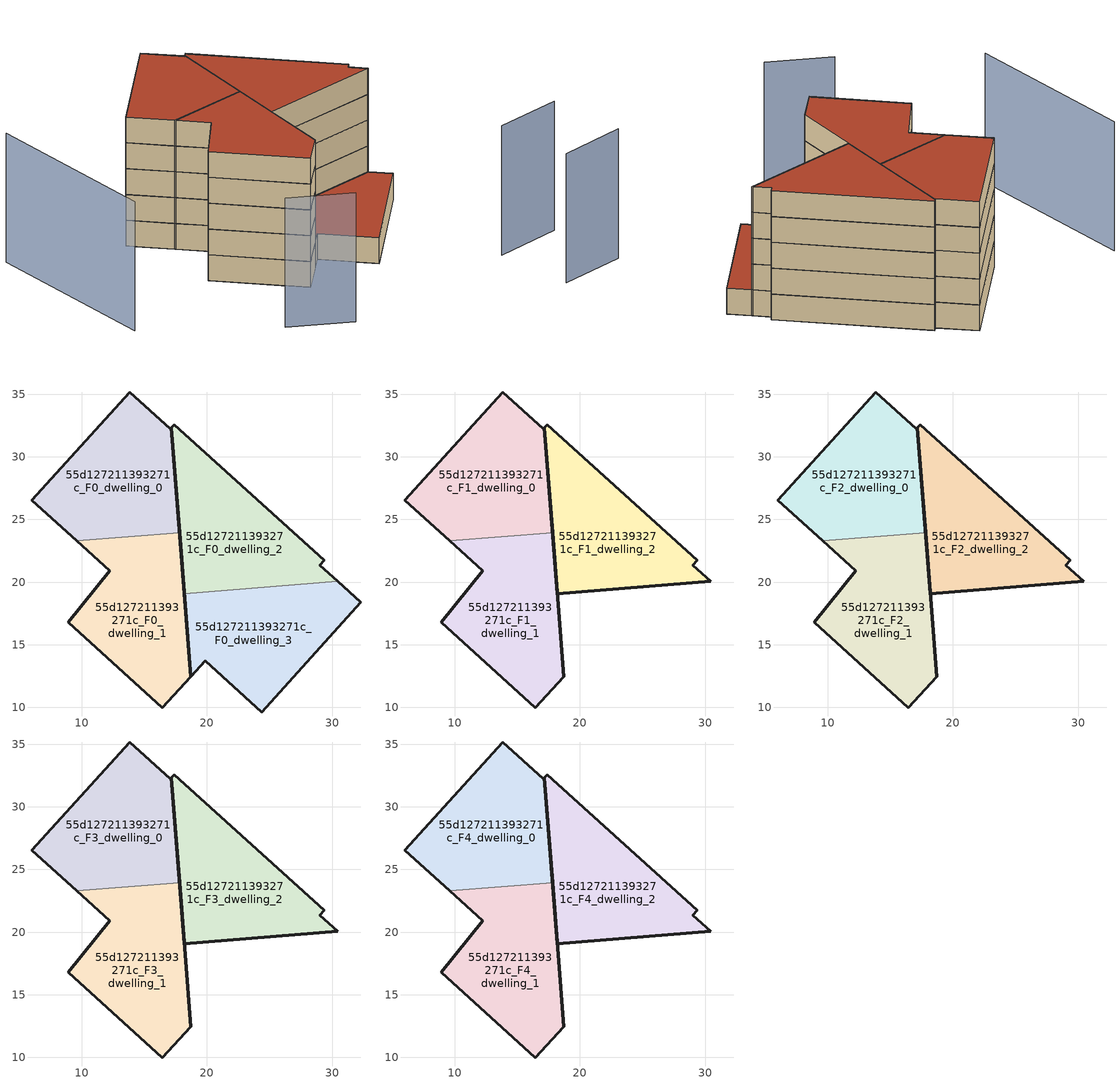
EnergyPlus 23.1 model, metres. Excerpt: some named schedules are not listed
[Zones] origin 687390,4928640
55d127211393271c_F0_dwelling_0
 floor ground (EU_floor_Construction): 17.82,23.94 17.16,32.31 17.09,32.23 13.85,35.17 6.02,26.54 9.6,23.29 z0
 wall outside (EU_wall_Construction): 9.6,23.29 6.02,26.54 13.85,35.17 17.09,32.23 17.16,32.31 17.82,23.94 z0:3
 wall to 55d127211393271c_F0_dwelling_1 (EU_wall_Construction): 17.82,23.94 9.6,23.29 z0:3
55d127211393271c_F0_dwelling_1
 floor ground (EU_floor_Construction): 16.45,9.97 18.72,12.47 17.82,23.94 9.6,23.29 12.25,20.89 8.95,16.79 z0
 wall outside (EU_wall_Construction): 17.82,23.94 18.72,12.47 16.45,9.97 8.95,16.79 12.25,20.89 9.6,23.29 z0:3
55d127211393271c_F0_dwelling_2
 floor ground (EU_floor_Construction): 30.45,20.05 29.01,21.36 29.35,21.74 17.41,32.57 17.16,32.31 18.2,19.09 z0
 wall outside (EU_wall_Construction): 18.2,19.09 17.16,32.31 17.41,32.57 29.35,21.74 29.01,21.36 30.45,20.05 z0:3
 wall to 55d127211393271c_F0_dwelling_3 (EU_wall_Construction): 30.45,20.05 18.2,19.09 z0:3
55d127211393271c_F0_dwelling_3
 floor ground (EU_floor_Construction): 24.37,9.64 32.29,18.38 30.45,20.05 18.2,19.09 18.72,12.47 19.87,13.73 z0
 wall outside (EU_wall_Construction): 30.45,20.05 32.29,18.38 24.37,9.64 19.87,13.73 18.72,12.47 18.2,19.09 z0:3
 roof outside (EU_roof_Construction): 32.29,18.38 24.37,9.64 19.87,13.73 18.72,12.47 18.2,19.09 30.45,20.05 z3
55d127211393271c_F1_dwelling_0
 floor to 55d127211393271c_F0_dwelling_0 (EU_floor_Construction): 17.82,23.94 17.16,32.31 17.09,32.23 13.85,35.17 6.02,26.54 9.6,23.29 z3
 wall outside (EU_wall_Construction): 9.6,23.29 6.02,26.54 13.85,35.17 17.09,32.23 17.16,32.31 17.82,23.94 z3:6
 wall to 55d127211393271c_F1_dwelling_1 (EU_wall_Construction): 17.82,23.94 9.6,23.29 z3:6
55d127211393271c_F1_dwelling_1
 floor to 55d127211393271c_F0_dwelling_1 (EU_floor_Construction): 16.45,9.97 18.72,12.47 17.82,23.94 9.6,23.29 12.25,20.89 8.95,16.79 z3
 wall outside (EU_wall_Construction): 17.82,23.94 18.72,12.47 16.45,9.97 8.95,16.79 12.25,20.89 9.6,23.29 z3:6
55d127211393271c_F1_dwelling_2
 floor to 55d127211393271c_F0_dwelling_2 (EU_floor_Construction): 30.45,20.05 29.01,21.36 29.35,21.74 17.41,32.57 17.16,32.31 18.2,19.09 z3
 wall outside (EU_wall_Construction): 18.2,19.09 17.16,32.31 17.41,32.57 29.35,21.74 29.01,21.36 30.45,20.05 18.2,19.09 z3:6
55d127211393271c_F2_dwelling_0
 floor to 55d127211393271c_F1_dwelling_0 (EU_floor_Construction): 17.82,23.94 17.16,32.31 17.09,32.23 13.85,35.17 6.02,26.54 9.6,23.29 z6
 wall outside (EU_wall_Construction): 9.6,23.29 6.02,26.54 13.85,35.17 17.09,32.23 17.16,32.31 17.82,23.94 z6:9
 wall to 55d127211393271c_F2_dwelling_1 (EU_wall_Construction): 17.82,23.94 9.6,23.29 z6:9
55d127211393271c_F2_dwelling_1
 floor to 55d127211393271c_F1_dwelling_1 (EU_floor_Construction): 16.45,9.97 18.72,12.47 17.82,23.94 9.6,23.29 12.25,20.89 8.95,16.79 z6
 wall outside (EU_wall_Construction): 17.82,23.94 18.72,12.47 16.45,9.97 8.95,16.79 12.25,20.89 9.6,23.29 z6:9
55d127211393271c_F2_dwelling_2
 floor to 55d127211393271c_F1_dwelling_2 (EU_floor_Construction): 30.45,20.05 29.01,21.36 29.35,21.74 17.41,32.57 17.16,32.31 18.2,19.09 z6
 wall outside (EU_wall_Construction): 18.2,19.09 17.16,32.31 17.41,32.57 29.35,21.74 29.01,21.36 30.45,20.05 18.2,19.09 z6:9
55d127211393271c_F3_dwelling_0
 floor to 55d127211393271c_F2_dwelling_0 (EU_floor_Construction): 17.82,23.94 17.16,32.31 17.09,32.23 13.85,35.17 6.02,26.54 9.6,23.29 z9
 wall outside (EU_wall_Construction): 9.6,23.29 6.02,26.54 13.85,35.17 17.09,32.23 17.16,32.31 17.82,23.94 z9:12
 wall to 55d127211393271c_F3_dwelling_1 (EU_wall_Construction): 17.82,23.94 9.6,23.29 z9:12
55d127211393271c_F3_dwelling_1
 floor to 55d127211393271c_F2_dwelling_1 (EU_floor_Construction): 16.45,9.97 18.72,12.47 17.82,23.94 9.6,23.29 12.25,20.89 8.95,16.79 z9
 wall outside (EU_wall_Construction): 17.82,23.94 18.72,12.47 16.45,9.97 8.95,16.79 12.25,20.89 9.6,23.29 z9:12
55d127211393271c_F3_dwelling_2
 floor to 55d127211393271c_F2_dwelling_2 (EU_floor_Construction): 30.45,20.05 29.01,21.36 29.35,21.74 17.41,32.57 17.16,32.31 18.2,19.09 z9
 wall outside (EU_wall_Construction): 18.2,19.09 17.16,32.31 17.41,32.57 29.35,21.74 29.01,21.36 30.45,20.05 18.2,19.09 z9:12
55d127211393271c_F4_dwelling_0
 floor to 55d127211393271c_F3_dwelling_0 (EU_floor_Construction): 17.82,23.94 17.16,32.31 17.09,32.23 13.85,35.17 6.02,26.54 9.6,23.29 z12
 wall outside (EU_wall_Construction): 9.6,23.29 6.02,26.54 13.85,35.17 17.09,32.23 17.16,32.31 17.82,23.94 z12:15
 wall to 55d127211393271c_F4_dwelling_1 (EU_wall_Construction): 17.82,23.94 9.6,23.29 z12:15
 roof outside (EU_roof_Construction): 17.16,32.31 17.82,23.94 9.6,23.29 6.02,26.54 13.85,35.17 17.09,32.23 z15
55d127211393271c_F4_dwelling_1
 floor to 55d127211393271c_F3_dwelling_1 (EU_floor_Construction): 16.45,9.97 18.72,12.47 17.82,23.94 9.6,23.29 12.25,20.89 8.95,16.79 z12
 wall outside (EU_wall_Construction): 17.82,23.94 18.72,12.47 16.45,9.97 8.95,16.79 12.25,20.89 9.6,23.29 z12:15
 roof outside (EU_roof_Construction): 17.82,23.94 18.72,12.47 16.45,9.97 8.95,16.79 12.25,20.89 9.6,23.29 z15
55d127211393271c_F4_dwelling_2
 floor to 55d127211393271c_F3_dwelling_2 (EU_floor_Construction): 30.45,20.05 29.01,21.36 29.35,21.74 17.41,32.57 17.16,32.31 18.2,19.09 z12
 wall outside (EU_wall_Construction): 18.2,19.09 17.16,32.31 17.41,32.57 29.35,21.74 29.01,21.36 30.45,20.05 18.2,19.09 z12:15
 roof outside (EU_roof_Construction): 29.35,21.74 29.01,21.36 30.45,20.05 18.2,19.09 17.16,32.31 17.41,32.57 z15
shading: 10.25,5.54 16.42,2.4 / 35.05,3.96 41.82,4.69 / -5.22,30.94 -2.13,13.53 z0:15
[Building]
EU S2 Campaign: North Axis=0; Terrain=City; Solar Distribution=FullExterior
[Site:Location]
Bologna: Latitude=44.5; Longitude=11.25; Time Zone=1; Elevation=37
[SizingPeriod:WeatherFileDays]
AnnualSizingPeriod: Begin Month=1; Begin Day of Month=1; End Month=12; End Day of Month=31; Day of Week for Start Day=Monday; Use Weather File Daylight Saving Period=No; Use Weather File Rain and Snow Indicators=No
[MATERIAL]
EU_InternalMass_Material: Roughness=MediumRough; Thickness=0.1; Conductivity=1; Density=1800; Specific Heat=900; Thermal Absorptance=0.9; Solar Absorptance=0.7; Visible Absorptance=0.7
[MATERIAL:NOMASS] Roughness=MediumRough; Thermal Absorptance=0.9; Solar Absorptance=0.7; Visible Absorptance=0.7
Name | Thermal Resistance
EU_wall_NoMass | 0.905828
EU_roof_NoMass | 0.37593
EU_floor_NoMass | 0.67114
[CONSTRUCTION]
EU_wall_Construction: EU_wall_NoMass
EU_roof_Construction: EU_roof_NoMass
EU_floor_Construction: EU_floor_NoMass
EU_InternalMass_Construction: EU_InternalMass_Material
[ZONE] Type=1; Multiplier=1; Ceiling Height=autocalculate; Floor Area=autocalculate; Part of Total Floor Area=Yes
Name | Volume
55d127211393271c_F0_dwelling_0; 55d127211393271c_F1_dwelling_0; 55d127211393271c_F2_dwelling_0; 55d127211393271c_F3_dwelling_0; 55d127211393271c_F4_dwelling_0; 55d127211393271c_F0_dwelling_1; 55d127211393271c_F1_dwelling_1; 55d127211393271c_F2_dwelling_1; 55d127211393271c_F3_dwelling_1; 55d127211393271c_F4_dwelling_1 | 264.916
55d127211393271c_F0_dwelling_2; 55d127211393271c_F1_dwelling_2; 55d127211393271c_F2_dwelling_2; 55d127211393271c_F3_dwelling_2; 55d127211393271c_F4_dwelling_2 | 264.933
55d127211393271c_F0_dwelling_3 | 264.911
[INTERNALMASS] Construction=EU_InternalMass_Construction
Name | Zone or ZoneList | Surface Area
55d127211393271c_F0_dwelling_0_EU_InternalMass | 55d127211393271c_F0_dwelling_0 | 88.3039
55d127211393271c_F0_dwelling_1_EU_InternalMass | 55d127211393271c_F0_dwelling_1 | 88.3049
55d127211393271c_F0_dwelling_2_EU_InternalMass | 55d127211393271c_F0_dwelling_2 | 88.3102
55d127211393271c_F0_dwelling_3_EU_InternalMass | 55d127211393271c_F0_dwelling_3 | 88.3029
55d127211393271c_F1_dwelling_0_EU_InternalMass | 55d127211393271c_F1_dwelling_0 | 117.74
55d127211393271c_F1_dwelling_1_EU_InternalMass | 55d127211393271c_F1_dwelling_1 | 117.735
55d127211393271c_F1_dwelling_2_EU_InternalMass | 55d127211393271c_F1_dwelling_2 | 117.742
55d127211393271c_F2_dwelling_0_EU_InternalMass | 55d127211393271c_F2_dwelling_0 | 117.74
55d127211393271c_F2_dwelling_1_EU_InternalMass | 55d127211393271c_F2_dwelling_1 | 117.735
55d127211393271c_F2_dwelling_2_EU_InternalMass | 55d127211393271c_F2_dwelling_2 | 117.742
55d127211393271c_F3_dwelling_0_EU_InternalMass | 55d127211393271c_F3_dwelling_0 | 117.74
55d127211393271c_F3_dwelling_1_EU_InternalMass | 55d127211393271c_F3_dwelling_1 | 117.735
55d127211393271c_F3_dwelling_2_EU_InternalMass | 55d127211393271c_F3_dwelling_2 | 117.742
55d127211393271c_F4_dwelling_0_EU_InternalMass | 55d127211393271c_F4_dwelling_0 | 117.74
55d127211393271c_F4_dwelling_1_EU_InternalMass | 55d127211393271c_F4_dwelling_1 | 117.735
55d127211393271c_F4_dwelling_2_EU_InternalMass | 55d127211393271c_F4_dwelling_2 | 117.742
[OTHEREQUIPMENT] Fuel Type=Electricity; Design Level Calculation Method=Watts/Area; Power per Zone Floor Area=1; Fraction Latent=0; Fraction Radiant=0; Fraction Lost=0; Carbon Dioxide Generation Rate=0; EndUse Subcategory=EU_Step8_InternalGains
Name | Zone or ZoneList or Space or SpaceList | Schedule
EU_Step8_InternalGain_55d127211393271c_F0_dwelling_0_f000 | 55d127211393271c_F0_dwelling_0 | EU_Step8_GainSchedule_55d127211393271c_F0_dwelling_0_f000
EU_Step8_InternalGain_55d127211393271c_F0_dwelling_1_f000 | 55d127211393271c_F0_dwelling_1 | EU_Step8_GainSchedule_55d127211393271c_F0_dwelling_1_f000
EU_Step8_InternalGain_55d127211393271c_F0_dwelling_2_f000 | 55d127211393271c_F0_dwelling_2 | EU_Step8_GainSchedule_55d127211393271c_F0_dwelling_2_f000
EU_Step8_InternalGain_55d127211393271c_F0_dwelling_3_f000 | 55d127211393271c_F0_dwelling_3 | EU_Step8_GainSchedule_55d127211393271c_F0_dwelling_3_f000
EU_Step8_InternalGain_55d127211393271c_F1_dwelling_0_f000 | 55d127211393271c_F1_dwelling_0 | EU_Step8_GainSchedule_55d127211393271c_F1_dwelling_0_f000
EU_Step8_InternalGain_55d127211393271c_F1_dwelling_1_f000 | 55d127211393271c_F1_dwelling_1 | EU_Step8_GainSchedule_55d127211393271c_F1_dwelling_1_f000
EU_Step8_InternalGain_55d127211393271c_F1_dwelling_2_f000 | 55d127211393271c_F1_dwelling_2 | EU_Step8_GainSchedule_55d127211393271c_F1_dwelling_2_f000
EU_Step8_InternalGain_55d127211393271c_F2_dwelling_0_f000 | 55d127211393271c_F2_dwelling_0 | EU_Step8_GainSchedule_55d127211393271c_F2_dwelling_0_f000
EU_Step8_InternalGain_55d127211393271c_F2_dwelling_1_f000 | 55d127211393271c_F2_dwelling_1 | EU_Step8_GainSchedule_55d127211393271c_F2_dwelling_1_f000
EU_Step8_InternalGain_55d127211393271c_F2_dwelling_2_f000 | 55d127211393271c_F2_dwelling_2 | EU_Step8_GainSchedule_55d127211393271c_F2_dwelling_2_f000
EU_Step8_InternalGain_55d127211393271c_F3_dwelling_0_f000 | 55d127211393271c_F3_dwelling_0 | EU_Step8_GainSchedule_55d127211393271c_F3_dwelling_0_f000
EU_Step8_InternalGain_55d127211393271c_F3_dwelling_1_f000 | 55d127211393271c_F3_dwelling_1 | EU_Step8_GainSchedule_55d127211393271c_F3_dwelling_1_f000
EU_Step8_InternalGain_55d127211393271c_F3_dwelling_2_f000 | 55d127211393271c_F3_dwelling_2 | EU_Step8_GainSchedule_55d127211393271c_F3_dwelling_2_f000
EU_Step8_InternalGain_55d127211393271c_F4_dwelling_0_f000 | 55d127211393271c_F4_dwelling_0 | EU_Step8_GainSchedule_55d127211393271c_F4_dwelling_0_f000
EU_Step8_InternalGain_55d127211393271c_F4_dwelling_1_f000 | 55d127211393271c_F4_dwelling_1 | EU_Step8_GainSchedule_55d127211393271c_F4_dwelling_1_f000
EU_Step8_InternalGain_55d127211393271c_F4_dwelling_2_f000 | 55d127211393271c_F4_dwelling_2 | EU_Step8_GainSchedule_55d127211393271c_F4_dwelling_2_f000
[ZONEVENTILATION:DESIGNFLOWRATE] Schedule=EU_AlwaysOn; Design Flow Rate Calculation Method=AirChanges/Hour; Air Changes per Hour=0.73129; Ventilation Type=Natural; Fan Pressure Rise=0; Fan Total Efficiency=1; Constant Term Coefficient=1; Temperature Term Coefficient=0; Velocity Term Coefficient=0; Velocity Squared Term Coefficient=0; Minimum Indoor Temperature=-100; Maximum Indoor Temperature=100; Delta Temperature=-100; Minimum Outdoor Temperature=-100; Maximum Outdoor Temperature=100; Maximum Wind Speed=40
Name | Zone or ZoneList or Space or SpaceList
EU_ConstantAir_55d127211393271c_F0_dwelling_0 | 55d127211393271c_F0_dwelling_0
EU_ConstantAir_55d127211393271c_F0_dwelling_1 | 55d127211393271c_F0_dwelling_1
EU_ConstantAir_55d127211393271c_F0_dwelling_2 | 55d127211393271c_F0_dwelling_2
EU_ConstantAir_55d127211393271c_F0_dwelling_3 | 55d127211393271c_F0_dwelling_3
EU_ConstantAir_55d127211393271c_F1_dwelling_0 | 55d127211393271c_F1_dwelling_0
EU_ConstantAir_55d127211393271c_F1_dwelling_1 | 55d127211393271c_F1_dwelling_1
EU_ConstantAir_55d127211393271c_F1_dwelling_2 | 55d127211393271c_F1_dwelling_2
EU_ConstantAir_55d127211393271c_F2_dwelling_0 | 55d127211393271c_F2_dwelling_0
EU_ConstantAir_55d127211393271c_F2_dwelling_1 | 55d127211393271c_F2_dwelling_1
EU_ConstantAir_55d127211393271c_F2_dwelling_2 | 55d127211393271c_F2_dwelling_2
EU_ConstantAir_55d127211393271c_F3_dwelling_0 | 55d127211393271c_F3_dwelling_0
EU_ConstantAir_55d127211393271c_F3_dwelling_1 | 55d127211393271c_F3_dwelling_1
EU_ConstantAir_55d127211393271c_F3_dwelling_2 | 55d127211393271c_F3_dwelling_2
EU_ConstantAir_55d127211393271c_F4_dwelling_0 | 55d127211393271c_F4_dwelling_0
EU_ConstantAir_55d127211393271c_F4_dwelling_1 | 55d127211393271c_F4_dwelling_1
EU_ConstantAir_55d127211393271c_F4_dwelling_2 | 55d127211393271c_F4_dwelling_2
[HVACTEMPLATE:THERMOSTAT] Constant Heating Setpoint=20; Constant Cooling Setpoint=50
EU_HeatOnly_55d127211393271c_F0_dwelling_0; EU_HeatOnly_55d127211393271c_F0_dwelling_1; EU_HeatOnly_55d127211393271c_F0_dwelling_2; EU_HeatOnly_55d127211393271c_F0_dwelling_3; EU_HeatOnly_55d127211393271c_F1_dwelling_0; EU_HeatOnly_55d127211393271c_F1_dwelling_1; EU_HeatOnly_55d127211393271c_F1_dwelling_2; EU_HeatOnly_55d127211393271c_F2_dwelling_0; EU_HeatOnly_55d127211393271c_F2_dwelling_1; EU_HeatOnly_55d127211393271c_F2_dwelling_2; EU_HeatOnly_55d127211393271c_F3_dwelling_0; EU_HeatOnly_55d127211393271c_F3_dwelling_1; EU_HeatOnly_55d127211393271c_F3_dwelling_2; EU_HeatOnly_55d127211393271c_F4_dwelling_0; EU_HeatOnly_55d127211393271c_F4_dwelling_1; EU_HeatOnly_55d127211393271c_F4_dwelling_2
[HVACTEMPLATE:ZONE:IDEALLOADSAIRSYSTEM] System Availability Schedule=EU_AlwaysOn; Maximum Heating Supply Air Temperature=50; Minimum Cooling Supply Air Temperature=13; Maximum Heating Supply Air Humidity Ratio=0.0156; Minimum Cooling Supply Air Humidity Ratio=0.0077; Heating Limit=NoLimit; Cooling Limit=NoLimit; Heating Availability Schedule=EU_AlwaysOn; Cooling Availability Schedule=EU_CoolingOff; Dehumidification Control Type=ConstantSensibleHeatRatio; Cooling Sensible Heat Ratio=0.7; Dehumidification Setpoint=60; Humidification Control Type=None; Humidification Setpoint=30; Outdoor Air Method=None; Outdoor Air Flow Rate per Person=0.00944; Outdoor Air Flow Rate per Zone Floor Area=0; Outdoor Air Flow Rate per Zone=0; Demand Controlled Ventilation Type=None; Outdoor Air Economizer Type=NoEconomizer; Heat Recovery Type=None; Sensible Heat Recovery Effectiveness=0.7; Latent Heat Recovery Effectiveness=0.65
Name | Template Thermostat
55d127211393271c_F0_dwelling_0 | EU_HeatOnly_55d127211393271c_F0_dwelling_0
55d127211393271c_F0_dwelling_1 | EU_HeatOnly_55d127211393271c_F0_dwelling_1
55d127211393271c_F0_dwelling_2 | EU_HeatOnly_55d127211393271c_F0_dwelling_2
55d127211393271c_F0_dwelling_3 | EU_HeatOnly_55d127211393271c_F0_dwelling_3
55d127211393271c_F1_dwelling_0 | EU_HeatOnly_55d127211393271c_F1_dwelling_0
55d127211393271c_F1_dwelling_1 | EU_HeatOnly_55d127211393271c_F1_dwelling_1
55d127211393271c_F1_dwelling_2 | EU_HeatOnly_55d127211393271c_F1_dwelling_2
55d127211393271c_F2_dwelling_0 | EU_HeatOnly_55d127211393271c_F2_dwelling_0
55d127211393271c_F2_dwelling_1 | EU_HeatOnly_55d127211393271c_F2_dwelling_1
55d127211393271c_F2_dwelling_2 | EU_HeatOnly_55d127211393271c_F2_dwelling_2
55d127211393271c_F3_dwelling_0 | EU_HeatOnly_55d127211393271c_F3_dwelling_0
55d127211393271c_F3_dwelling_1 | EU_HeatOnly_55d127211393271c_F3_dwelling_1
55d127211393271c_F3_dwelling_2 | EU_HeatOnly_55d127211393271c_F3_dwelling_2
55d127211393271c_F4_dwelling_0 | EU_HeatOnly_55d127211393271c_F4_dwelling_0
55d127211393271c_F4_dwelling_1 | EU_HeatOnly_55d127211393271c_F4_dwelling_1
55d127211393271c_F4_dwelling_2 | EU_HeatOnly_55d127211393271c_F4_dwelling_2
[SIZING:ZONE] Zone Cooling Design Supply Air Temperature Input Method=SupplyAirTemperature; Zone Cooling Design Supply Air Temperature=13; Zone Heating Design Supply Air Temperature Input Method=SupplyAirTemperature; Zone Heating Design Supply Air Temperature=50; Zone Cooling Design Supply Air Humidity Ratio=0.008; Zone Heating Design Supply Air Humidity Ratio=0.008; Cooling Design Air Flow Method=DesignDay; Cooling Design Air Flow Rate=0; Cooling Minimum Air Flow per Zone Floor Area=0.000762; Cooling Minimum Air Flow=0; Cooling Minimum Air Flow Fraction=0.2; Heating Design Air Flow Method=DesignDay; Heating Design Air Flow Rate=0; Heating Maximum Air Flow per Zone Floor Area=0.002032; Heating Maximum Air Flow=0.141576; Heating Maximum Air Flow Fraction=0.3; Account for Dedicated Outdoor Air System=No; Dedicated Outdoor Air System Control Strategy=NeutralSupplyAir; Dedicated Outdoor Air Low Setpoint Temperature for Design=autosize; Dedicated Outdoor Air High Setpoint Temperature for Design=autosize; Zone Load Sizing Method=Sensible Load Only No Latent Load; Zone Latent Cooling Design Supply Air Humidity Ratio Input Method=HumidityRatioDifference; Zone Cooling Design Supply Air Humidity Ratio Difference=0.005; Zone Latent Heating Design Supply Air Humidity Ratio Input Method=HumidityRatioDifference; Zone Humidification Design Supply Air Humidity Ratio Difference=0.005
55d127211393271c_F0_dwelling_0; 55d127211393271c_F0_dwelling_1; 55d127211393271c_F0_dwelling_2; 55d127211393271c_F0_dwelling_3; 55d127211393271c_F1_dwelling_0; 55d127211393271c_F1_dwelling_1; 55d127211393271c_F1_dwelling_2; 55d127211393271c_F2_dwelling_0; 55d127211393271c_F2_dwelling_1; 55d127211393271c_F2_dwelling_2; 55d127211393271c_F3_dwelling_0; 55d127211393271c_F3_dwelling_1; 55d127211393271c_F3_dwelling_2; 55d127211393271c_F4_dwelling_0; 55d127211393271c_F4_dwelling_1; 55d127211393271c_F4_dwelling_2
[SCHEDULE:FILE] Column Number=1; Rows to Skip at Top=0; Number of Hours of Data=8760; Column Separator=Comma; Interpolate to Timestep=No; Minutes per Item=60; Adjust Schedule for Daylight Savings=Yes
Name | File
EU_Step8_GainSchedule_55d127211393271c_F0_dwelling_0_f000 | ../../schedules/55d127211393271c/55d127211393271c_F0_dwelling_0_f000_gain.csv
EU_Step8_GainSchedule_55d127211393271c_F0_dwelling_1_f000 | ../../schedules/55d127211393271c/55d127211393271c_F0_dwelling_1_f000_gain.csv
EU_Step8_GainSchedule_55d127211393271c_F0_dwelling_2_f000 | ../../schedules/55d127211393271c/55d127211393271c_F0_dwelling_2_f000_gain.csv
EU_Step8_GainSchedule_55d127211393271c_F0_dwelling_3_f000 | ../../schedules/55d127211393271c/55d127211393271c_F0_dwelling_3_f000_gain.csv
EU_Step8_GainSchedule_55d127211393271c_F1_dwelling_0_f000 | ../../schedules/55d127211393271c/55d127211393271c_F1_dwelling_0_f000_gain.csv
EU_Step8_GainSchedule_55d127211393271c_F1_dwelling_1_f000 | ../../schedules/55d127211393271c/55d127211393271c_F1_dwelling_1_f000_gain.csv
